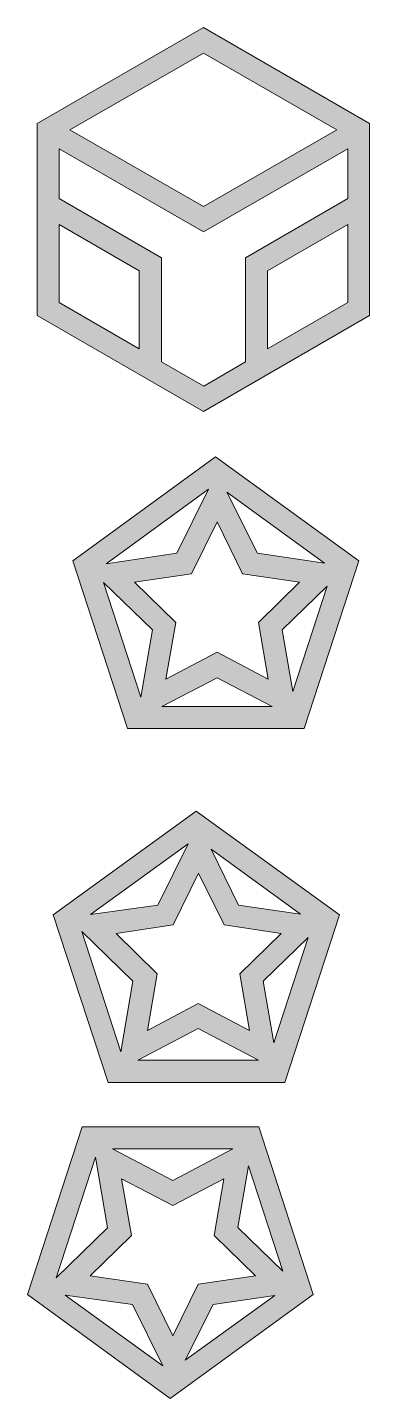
# Model space of a CAD drawing. Header units: millimetres. Extents: x -141 to 330, y -120 to 328.
# Drawn here: x -35.4 to -11.1, y -117.4 to -20.1 of the extents above; entities that cross this region are included whole.
import ezdxf

# ---------------------------------------------------------------- set-up
doc = ezdxf.new("R2010")
doc.units = ezdxf.units.MM
doc.header["$MEASUREMENT"] = 0
doc.layers.add('Layer 1', color=7, linetype='Continuous', lineweight=0)

msp = doc.modelspace()

# ---------------------------------------------------------------- hatches: boundary and pattern name
at = {"layer": 'Layer 1', "true_color": 0x231f20, "transparency": 33554687}
h = msp.add_hatch(color=250, dxfattribs=at)
h.dxf.hatch_style = 2
edge = h.paths.add_edge_path()
edge.add_spline(control_points=[(-18.38, -42.933), (-18.38, -42.933), (-18.38, -37.394), (-18.38, -37.394), (-18.38, -37.394), (-12.7, -34.114), (-12.7, -34.114), (-12.7, -34.114), (-12.7, -39.652), (-12.7, -39.652), (-12.7, -39.652), (-18.38, -42.933), (-18.38, -42.933)], knot_values=[0, 0, 0, 0, 1, 1, 1, 2, 2, 2, 3, 3, 3, 4, 4, 4, 4], degree=3, periodic=0)
edge = h.paths.add_edge_path()
edge.add_spline(control_points=[(-25.894, -43.85), (-25.894, -43.85), (-25.894, -36.477), (-25.894, -36.477), (-25.894, -36.477), (-33.161, -32.279), (-33.161, -32.279), (-33.161, -32.279), (-33.161, -28.751), (-33.161, -28.751), (-33.161, -28.751), (-22.931, -34.643), (-22.931, -34.643), (-22.931, -34.643), (-12.7, -28.751), (-12.7, -28.751), (-12.7, -28.751), (-12.7, -32.279), (-12.7, -32.279), (-12.7, -32.279), (-19.932, -36.477), (-19.932, -36.477), (-19.932, -36.477), (-19.932, -43.85), (-19.932, -43.85), (-19.932, -43.85), (-22.895, -45.579), (-22.895, -45.579), (-22.895, -45.579), (-25.894, -43.85), (-25.894, -43.85)], knot_values=[0, 0, 0, 0, 1, 1, 1, 2, 2, 2, 3, 3, 3, 4, 4, 4, 5, 5, 5, 6, 6, 6, 7, 7, 7, 8, 8, 8, 9, 9, 9, 10, 10, 10, 10], degree=3, periodic=0)
edge = h.paths.add_edge_path()
edge.add_spline(control_points=[(-33.161, -34.114), (-33.161, -34.114), (-27.481, -37.394), (-27.481, -37.394), (-27.481, -37.394), (-27.481, -42.933), (-27.481, -42.933), (-27.481, -42.933), (-33.161, -39.652), (-33.161, -39.652), (-33.161, -39.652), (-33.161, -34.114), (-33.161, -34.114)], knot_values=[0, 0, 0, 0, 1, 1, 1, 2, 2, 2, 3, 3, 3, 4, 4, 4, 4], degree=3, periodic=0)
edge = h.paths.add_edge_path()
edge.add_spline(control_points=[(-13.476, -27.411), (-13.476, -27.411), (-22.931, -32.844), (-22.931, -32.844), (-22.931, -32.844), (-32.385, -27.411), (-32.385, -27.411), (-32.385, -27.411), (-22.931, -21.978), (-22.931, -21.978), (-22.931, -21.978), (-13.476, -27.411), (-13.476, -27.411)], knot_values=[0, 0, 0, 0, 1, 1, 1, 2, 2, 2, 3, 3, 3, 4, 4, 4, 4], degree=3, periodic=0)
edge = h.paths.add_edge_path()
edge.add_spline(control_points=[(-22.931, -20.144), (-22.931, -20.144), (-34.713, -26.952), (-34.713, -26.952), (-34.713, -26.952), (-34.713, -40.569), (-34.713, -40.569), (-34.713, -40.569), (-22.931, -47.378), (-22.931, -47.378), (-22.931, -47.378), (-11.148, -40.569), (-11.148, -40.569), (-11.148, -40.569), (-11.148, -26.952), (-11.148, -26.952), (-11.148, -26.952), (-22.931, -20.144), (-22.931, -20.144)], knot_values=[0, 0, 0, 0, 1, 1, 1, 2, 2, 2, 3, 3, 3, 4, 4, 4, 5, 5, 5, 6, 6, 6, 6], degree=3, periodic=0)
h = msp.add_hatch(color=250, dxfattribs=at)
h.dxf.hatch_style = 2
edge = h.paths.add_edge_path()
edge.add_spline(control_points=[(-16.598, -67.239), (-16.598, -67.239), (-17.339, -62.865), (-17.339, -62.865), (-17.339, -62.865), (-14.164, -59.761), (-14.164, -59.761), (-14.164, -59.761), (-16.598, -67.239), (-16.598, -67.239)], knot_values=[0, 0, 0, 0, 1, 1, 1, 2, 2, 2, 3, 3, 3, 3], degree=3, periodic=0)
edge = h.paths.add_edge_path()
edge.add_spline(control_points=[(-30.004, -59.514), (-30.004, -59.514), (-26.547, -62.865), (-26.547, -62.865), (-26.547, -62.865), (-27.358, -67.627), (-27.358, -67.627), (-27.358, -67.627), (-30.004, -59.514), (-30.004, -59.514)], knot_values=[0, 0, 0, 0, 1, 1, 1, 2, 2, 2, 3, 3, 3, 3], degree=3, periodic=0)
edge = h.paths.add_edge_path()
edge.add_spline(control_points=[(-19.103, -57.432), (-19.103, -57.432), (-21.255, -53.093), (-21.255, -53.093), (-21.255, -53.093), (-14.34, -58.138), (-14.34, -58.138), (-14.34, -58.138), (-19.103, -57.432), (-19.103, -57.432)], knot_values=[0, 0, 0, 0, 1, 1, 1, 2, 2, 2, 3, 3, 3, 3], degree=3, periodic=0)
edge = h.paths.add_edge_path()
edge.add_spline(control_points=[(-29.827, -58.173), (-29.827, -58.173), (-22.56, -52.881), (-22.56, -52.881), (-22.56, -52.881), (-24.818, -57.432), (-24.818, -57.432), (-24.818, -57.432), (-29.827, -58.173), (-29.827, -58.173)], knot_values=[0, 0, 0, 0, 1, 1, 1, 2, 2, 2, 3, 3, 3, 3], degree=3, periodic=0)
edge = h.paths.add_edge_path()
edge.add_spline(control_points=[(-18.045, -68.298), (-18.045, -68.298), (-25.876, -68.298), (-25.876, -68.298), (-25.876, -68.298), (-21.96, -66.252), (-21.96, -66.252), (-21.96, -66.252), (-18.045, -68.298), (-18.045, -68.298)], knot_values=[0, 0, 0, 0, 1, 1, 1, 2, 2, 2, 3, 3, 3, 3], degree=3, periodic=0)
edge = h.paths.add_edge_path()
edge.add_spline(control_points=[(-18.327, -66.357), (-18.327, -66.357), (-21.96, -64.452), (-21.96, -64.452), (-21.96, -64.452), (-25.594, -66.357), (-25.594, -66.357), (-25.594, -66.357), (-24.888, -62.336), (-24.888, -62.336), (-24.888, -62.336), (-27.816, -59.478), (-27.816, -59.478), (-27.816, -59.478), (-23.76, -58.879), (-23.76, -58.879), (-23.76, -58.879), (-21.96, -55.21), (-21.96, -55.21), (-21.96, -55.21), (-20.161, -58.879), (-20.161, -58.879), (-20.161, -58.879), (-16.104, -59.478), (-16.104, -59.478), (-16.104, -59.478), (-19.032, -62.336), (-19.032, -62.336), (-19.032, -62.336), (-18.327, -66.357), (-18.327, -66.357)], knot_values=[0, 0, 0, 0, 1, 1, 1, 2, 2, 2, 3, 3, 3, 4, 4, 4, 5, 5, 5, 6, 6, 6, 7, 7, 7, 8, 8, 8, 9, 9, 9, 10, 10, 10, 10], degree=3, periodic=0)
edge = h.paths.add_edge_path()
edge.add_spline(control_points=[(-22.066, -50.588), (-22.066, -50.588), (-32.191, -57.961), (-32.191, -57.961), (-32.191, -57.961), (-28.31, -69.85), (-28.31, -69.85), (-28.31, -69.85), (-15.787, -69.85), (-15.787, -69.85), (-15.787, -69.85), (-11.906, -57.961), (-11.906, -57.961), (-11.906, -57.961), (-22.066, -50.588), (-22.066, -50.588)], knot_values=[0, 0, 0, 0, 1, 1, 1, 2, 2, 2, 3, 3, 3, 4, 4, 4, 5, 5, 5, 5], degree=3, periodic=0)
h = msp.add_hatch(color=250, dxfattribs=at)
h.dxf.hatch_style = 2
edge = h.paths.add_edge_path()
edge.add_spline(control_points=[(-17.939, -92.146), (-17.939, -92.146), (-18.68, -87.771), (-18.68, -87.771), (-18.68, -87.771), (-15.505, -84.667), (-15.505, -84.667), (-15.505, -84.667), (-17.939, -92.146), (-17.939, -92.146)], knot_values=[0, 0, 0, 0, 1, 1, 1, 2, 2, 2, 3, 3, 3, 3], degree=3, periodic=0)
edge = h.paths.add_edge_path()
edge.add_spline(control_points=[(-31.556, -84.243), (-31.556, -84.243), (-27.922, -87.771), (-27.922, -87.771), (-27.922, -87.771), (-28.769, -92.781), (-28.769, -92.781), (-28.769, -92.781), (-31.556, -84.243), (-31.556, -84.243)], knot_values=[0, 0, 0, 0, 1, 1, 1, 2, 2, 2, 3, 3, 3, 3], degree=3, periodic=0)
edge = h.paths.add_edge_path()
edge.add_spline(control_points=[(-20.443, -82.374), (-20.443, -82.374), (-22.384, -78.422), (-22.384, -78.422), (-22.384, -78.422), (-16.034, -83.009), (-16.034, -83.009), (-16.034, -83.009), (-20.443, -82.374), (-20.443, -82.374)], knot_values=[0, 0, 0, 0, 1, 1, 1, 2, 2, 2, 3, 3, 3, 3], degree=3, periodic=0)
edge = h.paths.add_edge_path()
edge.add_spline(control_points=[(-30.921, -83.044), (-30.921, -83.044), (-24.007, -78.034), (-24.007, -78.034), (-24.007, -78.034), (-26.158, -82.374), (-26.158, -82.374), (-26.158, -82.374), (-30.921, -83.044), (-30.921, -83.044)], knot_values=[0, 0, 0, 0, 1, 1, 1, 2, 2, 2, 3, 3, 3, 3], degree=3, periodic=0)
edge = h.paths.add_edge_path()
edge.add_spline(control_points=[(-19.032, -93.38), (-19.032, -93.38), (-27.57, -93.38), (-27.57, -93.38), (-27.57, -93.38), (-23.301, -91.122), (-23.301, -91.122), (-23.301, -91.122), (-19.032, -93.38), (-19.032, -93.38)], knot_values=[0, 0, 0, 0, 1, 1, 1, 2, 2, 2, 3, 3, 3, 3], degree=3, periodic=0)
edge = h.paths.add_edge_path()
edge.add_spline(control_points=[(-19.667, -91.264), (-19.667, -91.264), (-23.301, -89.359), (-23.301, -89.359), (-23.301, -89.359), (-26.899, -91.264), (-26.899, -91.264), (-26.899, -91.264), (-26.194, -87.242), (-26.194, -87.242), (-26.194, -87.242), (-29.122, -84.384), (-29.122, -84.384), (-29.122, -84.384), (-25.065, -83.785), (-25.065, -83.785), (-25.065, -83.785), (-23.266, -80.116), (-23.266, -80.116), (-23.266, -80.116), (-21.466, -83.785), (-21.466, -83.785), (-21.466, -83.785), (-17.41, -84.384), (-17.41, -84.384), (-17.41, -84.384), (-20.338, -87.242), (-20.338, -87.242), (-20.338, -87.242), (-19.667, -91.264), (-19.667, -91.264)], knot_values=[0, 0, 0, 0, 1, 1, 1, 2, 2, 2, 3, 3, 3, 4, 4, 4, 5, 5, 5, 6, 6, 6, 7, 7, 7, 8, 8, 8, 9, 9, 9, 10, 10, 10, 10], degree=3, periodic=0)
edge = h.paths.add_edge_path()
edge.add_spline(control_points=[(-23.442, -75.706), (-23.442, -75.706), (-33.567, -83.079), (-33.567, -83.079), (-33.567, -83.079), (-29.686, -94.968), (-29.686, -94.968), (-29.686, -94.968), (-17.163, -94.968), (-17.163, -94.968), (-17.163, -94.968), (-13.282, -83.079), (-13.282, -83.079), (-13.282, -83.079), (-23.442, -75.706), (-23.442, -75.706)], knot_values=[0, 0, 0, 0, 1, 1, 1, 2, 2, 2, 3, 3, 3, 4, 4, 4, 5, 5, 5, 5], degree=3, periodic=0)
h = msp.add_hatch(color=250, dxfattribs=at)
h.dxf.hatch_style = 2
edge = h.paths.add_edge_path()
edge.add_spline(control_points=[(-30.568, -100.259), (-30.568, -100.259), (-29.721, -105.269), (-29.721, -105.269), (-29.721, -105.269), (-33.355, -108.797), (-33.355, -108.797), (-33.355, -108.797), (-30.568, -100.259), (-30.568, -100.259)], knot_values=[0, 0, 0, 0, 1, 1, 1, 2, 2, 2, 3, 3, 3, 3], degree=3, periodic=0)
edge = h.paths.add_edge_path()
edge.add_spline(control_points=[(-17.304, -108.338), (-17.304, -108.338), (-20.479, -105.234), (-20.479, -105.234), (-20.479, -105.234), (-19.738, -100.859), (-19.738, -100.859), (-19.738, -100.859), (-17.304, -108.338), (-17.304, -108.338)], knot_values=[0, 0, 0, 0, 1, 1, 1, 2, 2, 2, 3, 3, 3, 3], degree=3, periodic=0)
edge = h.paths.add_edge_path()
edge.add_spline(control_points=[(-22.243, -110.702), (-22.243, -110.702), (-17.868, -110.067), (-17.868, -110.067), (-17.868, -110.067), (-24.218, -114.653), (-24.218, -114.653), (-24.218, -114.653), (-22.243, -110.702), (-22.243, -110.702)], knot_values=[0, 0, 0, 0, 1, 1, 1, 2, 2, 2, 3, 3, 3, 3], degree=3, periodic=0)
edge = h.paths.add_edge_path()
edge.add_spline(control_points=[(-27.958, -110.702), (-27.958, -110.702), (-25.806, -115.041), (-25.806, -115.041), (-25.806, -115.041), (-32.72, -110.031), (-32.72, -110.031), (-32.72, -110.031), (-27.958, -110.702), (-27.958, -110.702)], knot_values=[0, 0, 0, 0, 1, 1, 1, 2, 2, 2, 3, 3, 3, 3], degree=3, periodic=0)
edge = h.paths.add_edge_path()
edge.add_spline(control_points=[(-29.369, -99.66), (-29.369, -99.66), (-20.831, -99.66), (-20.831, -99.66), (-20.831, -99.66), (-25.1, -101.917), (-25.1, -101.917), (-25.1, -101.917), (-29.369, -99.66), (-29.369, -99.66)], knot_values=[0, 0, 0, 0, 1, 1, 1, 2, 2, 2, 3, 3, 3, 3], degree=3, periodic=0)
edge = h.paths.add_edge_path()
edge.add_spline(control_points=[(-28.734, -101.776), (-28.734, -101.776), (-25.1, -103.681), (-25.1, -103.681), (-25.1, -103.681), (-21.467, -101.776), (-21.467, -101.776), (-21.467, -101.776), (-22.172, -105.798), (-22.172, -105.798), (-22.172, -105.798), (-19.244, -108.656), (-19.244, -108.656), (-19.244, -108.656), (-23.301, -109.255), (-23.301, -109.255), (-23.301, -109.255), (-25.1, -112.924), (-25.1, -112.924), (-25.1, -112.924), (-26.899, -109.255), (-26.899, -109.255), (-26.899, -109.255), (-30.956, -108.656), (-30.956, -108.656), (-30.956, -108.656), (-28.028, -105.798), (-28.028, -105.798), (-28.028, -105.798), (-28.734, -101.776), (-28.734, -101.776)], knot_values=[0, 0, 0, 0, 1, 1, 1, 2, 2, 2, 3, 3, 3, 4, 4, 4, 5, 5, 5, 6, 6, 6, 7, 7, 7, 8, 8, 8, 9, 9, 9, 10, 10, 10, 10], degree=3, periodic=0)
edge = h.paths.add_edge_path()
edge.add_spline(control_points=[(-18.997, -98.107), (-18.997, -98.107), (-31.521, -98.107), (-31.521, -98.107), (-31.521, -98.107), (-35.401, -109.996), (-35.401, -109.996), (-35.401, -109.996), (-25.276, -117.369), (-25.276, -117.369), (-25.276, -117.369), (-15.152, -109.996), (-15.152, -109.996), (-15.152, -109.996), (-18.997, -98.107), (-18.997, -98.107)], knot_values=[0, 0, 0, 0, 1, 1, 1, 2, 2, 2, 3, 3, 3, 4, 4, 4, 5, 5, 5, 5], degree=3, periodic=0)

# ---------------------------------------------------------------- linework, layer by layer
at = {"layer": 'Layer 1'}
for points, knots in [([(-22.931, -20.144), (-22.931, -20.144), (-34.713, -26.952), (-34.713, -26.952), (-34.713, -26.952), (-34.713, -40.569), (-34.713, -40.569), (-34.713, -40.569), (-22.931, -47.378), (-22.931, -47.378), (-22.931, -47.378), (-11.148, -40.569), (-11.148, -40.569), (-11.148, -40.569), (-11.148, -26.952), (-11.148, -26.952), (-11.148, -26.952), (-22.931, -20.144), (-22.931, -20.144)], [0, 0, 0, 0, 1, 1, 1, 2, 2, 2, 3, 3, 3, 4, 4, 4, 5, 5, 5, 6, 6, 6, 6]), ([(-13.476, -27.411), (-13.476, -27.411), (-22.931, -32.844), (-22.931, -32.844), (-22.931, -32.844), (-32.385, -27.411), (-32.385, -27.411), (-32.385, -27.411), (-22.931, -21.978), (-22.931, -21.978), (-22.931, -21.978), (-13.476, -27.411), (-13.476, -27.411)], [0, 0, 0, 0, 1, 1, 1, 2, 2, 2, 3, 3, 3, 4, 4, 4, 4]), ([(-25.894, -43.85), (-25.894, -43.85), (-25.894, -36.477), (-25.894, -36.477), (-25.894, -36.477), (-33.161, -32.279), (-33.161, -32.279), (-33.161, -32.279), (-33.161, -28.751), (-33.161, -28.751), (-33.161, -28.751), (-22.931, -34.643), (-22.931, -34.643), (-22.931, -34.643), (-12.7, -28.751), (-12.7, -28.751), (-12.7, -28.751), (-12.7, -32.279), (-12.7, -32.279), (-12.7, -32.279), (-19.932, -36.477), (-19.932, -36.477), (-19.932, -36.477), (-19.932, -43.85), (-19.932, -43.85), (-19.932, -43.85), (-22.895, -45.579), (-22.895, -45.579), (-22.895, -45.579), (-25.894, -43.85), (-25.894, -43.85)], [0, 0, 0, 0, 1, 1, 1, 2, 2, 2, 3, 3, 3, 4, 4, 4, 5, 5, 5, 6, 6, 6, 7, 7, 7, 8, 8, 8, 9, 9, 9, 10, 10, 10, 10]), ([(-33.161, -34.114), (-33.161, -34.114), (-27.481, -37.394), (-27.481, -37.394), (-27.481, -37.394), (-27.481, -42.933), (-27.481, -42.933), (-27.481, -42.933), (-33.161, -39.652), (-33.161, -39.652), (-33.161, -39.652), (-33.161, -34.114), (-33.161, -34.114)], [0, 0, 0, 0, 1, 1, 1, 2, 2, 2, 3, 3, 3, 4, 4, 4, 4]), ([(-18.38, -42.933), (-18.38, -42.933), (-18.38, -37.394), (-18.38, -37.394), (-18.38, -37.394), (-12.7, -34.114), (-12.7, -34.114), (-12.7, -34.114), (-12.7, -39.652), (-12.7, -39.652), (-12.7, -39.652), (-18.38, -42.933), (-18.38, -42.933)], [0, 0, 0, 0, 1, 1, 1, 2, 2, 2, 3, 3, 3, 4, 4, 4, 4]), ([(-22.066, -50.588), (-22.066, -50.588), (-32.191, -57.961), (-32.191, -57.961), (-32.191, -57.961), (-28.31, -69.85), (-28.31, -69.85), (-28.31, -69.85), (-15.787, -69.85), (-15.787, -69.85), (-15.787, -69.85), (-11.906, -57.961), (-11.906, -57.961), (-11.906, -57.961), (-22.066, -50.588), (-22.066, -50.588)], [0, 0, 0, 0, 1, 1, 1, 2, 2, 2, 3, 3, 3, 4, 4, 4, 5, 5, 5, 5]), ([(-29.827, -58.173), (-29.827, -58.173), (-22.56, -52.881), (-22.56, -52.881), (-22.56, -52.881), (-24.818, -57.432), (-24.818, -57.432), (-24.818, -57.432), (-29.827, -58.173), (-29.827, -58.173)], [0, 0, 0, 0, 1, 1, 1, 2, 2, 2, 3, 3, 3, 3]), ([(-19.103, -57.432), (-19.103, -57.432), (-21.255, -53.093), (-21.255, -53.093), (-21.255, -53.093), (-14.34, -58.138), (-14.34, -58.138), (-14.34, -58.138), (-19.103, -57.432), (-19.103, -57.432)], [0, 0, 0, 0, 1, 1, 1, 2, 2, 2, 3, 3, 3, 3]), ([(-18.327, -66.357), (-18.327, -66.357), (-21.96, -64.452), (-21.96, -64.452), (-21.96, -64.452), (-25.594, -66.357), (-25.594, -66.357), (-25.594, -66.357), (-24.888, -62.336), (-24.888, -62.336), (-24.888, -62.336), (-27.816, -59.478), (-27.816, -59.478), (-27.816, -59.478), (-23.76, -58.879), (-23.76, -58.879), (-23.76, -58.879), (-21.96, -55.21), (-21.96, -55.21), (-21.96, -55.21), (-20.161, -58.879), (-20.161, -58.879), (-20.161, -58.879), (-16.104, -59.478), (-16.104, -59.478), (-16.104, -59.478), (-19.032, -62.336), (-19.032, -62.336), (-19.032, -62.336), (-18.327, -66.357), (-18.327, -66.357)], [0, 0, 0, 0, 1, 1, 1, 2, 2, 2, 3, 3, 3, 4, 4, 4, 5, 5, 5, 6, 6, 6, 7, 7, 7, 8, 8, 8, 9, 9, 9, 10, 10, 10, 10]), ([(-30.004, -59.514), (-30.004, -59.514), (-26.547, -62.865), (-26.547, -62.865), (-26.547, -62.865), (-27.358, -67.627), (-27.358, -67.627), (-27.358, -67.627), (-30.004, -59.514), (-30.004, -59.514)], [0, 0, 0, 0, 1, 1, 1, 2, 2, 2, 3, 3, 3, 3]), ([(-16.598, -67.239), (-16.598, -67.239), (-17.339, -62.865), (-17.339, -62.865), (-17.339, -62.865), (-14.164, -59.761), (-14.164, -59.761), (-14.164, -59.761), (-16.598, -67.239), (-16.598, -67.239)], [0, 0, 0, 0, 1, 1, 1, 2, 2, 2, 3, 3, 3, 3]), ([(-18.045, -68.298), (-18.045, -68.298), (-25.876, -68.298), (-25.876, -68.298), (-25.876, -68.298), (-21.96, -66.252), (-21.96, -66.252), (-21.96, -66.252), (-18.045, -68.298), (-18.045, -68.298)], [0, 0, 0, 0, 1, 1, 1, 2, 2, 2, 3, 3, 3, 3]), ([(-23.442, -75.706), (-23.442, -75.706), (-33.567, -83.079), (-33.567, -83.079), (-33.567, -83.079), (-29.686, -94.968), (-29.686, -94.968), (-29.686, -94.968), (-17.163, -94.968), (-17.163, -94.968), (-17.163, -94.968), (-13.282, -83.079), (-13.282, -83.079), (-13.282, -83.079), (-23.442, -75.706), (-23.442, -75.706)], [0, 0, 0, 0, 1, 1, 1, 2, 2, 2, 3, 3, 3, 4, 4, 4, 5, 5, 5, 5]), ([(-30.921, -83.044), (-30.921, -83.044), (-24.007, -78.034), (-24.007, -78.034), (-24.007, -78.034), (-26.158, -82.374), (-26.158, -82.374), (-26.158, -82.374), (-30.921, -83.044), (-30.921, -83.044)], [0, 0, 0, 0, 1, 1, 1, 2, 2, 2, 3, 3, 3, 3]), ([(-20.443, -82.374), (-20.443, -82.374), (-22.384, -78.422), (-22.384, -78.422), (-22.384, -78.422), (-16.034, -83.009), (-16.034, -83.009), (-16.034, -83.009), (-20.443, -82.374), (-20.443, -82.374)], [0, 0, 0, 0, 1, 1, 1, 2, 2, 2, 3, 3, 3, 3]), ([(-19.667, -91.264), (-19.667, -91.264), (-23.301, -89.359), (-23.301, -89.359), (-23.301, -89.359), (-26.899, -91.264), (-26.899, -91.264), (-26.899, -91.264), (-26.194, -87.242), (-26.194, -87.242), (-26.194, -87.242), (-29.122, -84.384), (-29.122, -84.384), (-29.122, -84.384), (-25.065, -83.785), (-25.065, -83.785), (-25.065, -83.785), (-23.266, -80.116), (-23.266, -80.116), (-23.266, -80.116), (-21.466, -83.785), (-21.466, -83.785), (-21.466, -83.785), (-17.41, -84.384), (-17.41, -84.384), (-17.41, -84.384), (-20.338, -87.242), (-20.338, -87.242), (-20.338, -87.242), (-19.667, -91.264), (-19.667, -91.264)], [0, 0, 0, 0, 1, 1, 1, 2, 2, 2, 3, 3, 3, 4, 4, 4, 5, 5, 5, 6, 6, 6, 7, 7, 7, 8, 8, 8, 9, 9, 9, 10, 10, 10, 10]), ([(-31.556, -84.243), (-31.556, -84.243), (-27.922, -87.771), (-27.922, -87.771), (-27.922, -87.771), (-28.769, -92.781), (-28.769, -92.781), (-28.769, -92.781), (-31.556, -84.243), (-31.556, -84.243)], [0, 0, 0, 0, 1, 1, 1, 2, 2, 2, 3, 3, 3, 3]), ([(-17.939, -92.146), (-17.939, -92.146), (-18.68, -87.771), (-18.68, -87.771), (-18.68, -87.771), (-15.505, -84.667), (-15.505, -84.667), (-15.505, -84.667), (-17.939, -92.146), (-17.939, -92.146)], [0, 0, 0, 0, 1, 1, 1, 2, 2, 2, 3, 3, 3, 3]), ([(-19.032, -93.38), (-19.032, -93.38), (-27.57, -93.38), (-27.57, -93.38), (-27.57, -93.38), (-23.301, -91.122), (-23.301, -91.122), (-23.301, -91.122), (-19.032, -93.38), (-19.032, -93.38)], [0, 0, 0, 0, 1, 1, 1, 2, 2, 2, 3, 3, 3, 3]), ([(-18.997, -98.107), (-18.997, -98.107), (-31.521, -98.107), (-31.521, -98.107), (-31.521, -98.107), (-35.401, -109.996), (-35.401, -109.996), (-35.401, -109.996), (-25.276, -117.369), (-25.276, -117.369), (-25.276, -117.369), (-15.152, -109.996), (-15.152, -109.996), (-15.152, -109.996), (-18.997, -98.107), (-18.997, -98.107)], [0, 0, 0, 0, 1, 1, 1, 2, 2, 2, 3, 3, 3, 4, 4, 4, 5, 5, 5, 5]), ([(-29.369, -99.66), (-29.369, -99.66), (-20.831, -99.66), (-20.831, -99.66), (-20.831, -99.66), (-25.1, -101.917), (-25.1, -101.917), (-25.1, -101.917), (-29.369, -99.66), (-29.369, -99.66)], [0, 0, 0, 0, 1, 1, 1, 2, 2, 2, 3, 3, 3, 3]), ([(-30.568, -100.259), (-30.568, -100.259), (-29.721, -105.269), (-29.721, -105.269), (-29.721, -105.269), (-33.355, -108.797), (-33.355, -108.797), (-33.355, -108.797), (-30.568, -100.259), (-30.568, -100.259)], [0, 0, 0, 0, 1, 1, 1, 2, 2, 2, 3, 3, 3, 3]), ([(-17.304, -108.338), (-17.304, -108.338), (-20.479, -105.234), (-20.479, -105.234), (-20.479, -105.234), (-19.738, -100.859), (-19.738, -100.859), (-19.738, -100.859), (-17.304, -108.338), (-17.304, -108.338)], [0, 0, 0, 0, 1, 1, 1, 2, 2, 2, 3, 3, 3, 3]), ([(-28.734, -101.776), (-28.734, -101.776), (-25.1, -103.681), (-25.1, -103.681), (-25.1, -103.681), (-21.467, -101.776), (-21.467, -101.776), (-21.467, -101.776), (-22.172, -105.798), (-22.172, -105.798), (-22.172, -105.798), (-19.244, -108.656), (-19.244, -108.656), (-19.244, -108.656), (-23.301, -109.255), (-23.301, -109.255), (-23.301, -109.255), (-25.1, -112.924), (-25.1, -112.924), (-25.1, -112.924), (-26.899, -109.255), (-26.899, -109.255), (-26.899, -109.255), (-30.956, -108.656), (-30.956, -108.656), (-30.956, -108.656), (-28.028, -105.798), (-28.028, -105.798), (-28.028, -105.798), (-28.734, -101.776), (-28.734, -101.776)], [0, 0, 0, 0, 1, 1, 1, 2, 2, 2, 3, 3, 3, 4, 4, 4, 5, 5, 5, 6, 6, 6, 7, 7, 7, 8, 8, 8, 9, 9, 9, 10, 10, 10, 10]), ([(-27.958, -110.702), (-27.958, -110.702), (-25.806, -115.041), (-25.806, -115.041), (-25.806, -115.041), (-32.72, -110.031), (-32.72, -110.031), (-32.72, -110.031), (-27.958, -110.702), (-27.958, -110.702)], [0, 0, 0, 0, 1, 1, 1, 2, 2, 2, 3, 3, 3, 3]), ([(-22.243, -110.702), (-22.243, -110.702), (-17.868, -110.067), (-17.868, -110.067), (-17.868, -110.067), (-24.218, -114.653), (-24.218, -114.653), (-24.218, -114.653), (-22.243, -110.702), (-22.243, -110.702)], [0, 0, 0, 0, 1, 1, 1, 2, 2, 2, 3, 3, 3, 3])]:
    msp.add_open_spline(points, degree=3, knots=knots, dxfattribs=at)

doc.saveas('drawing.dxf')
